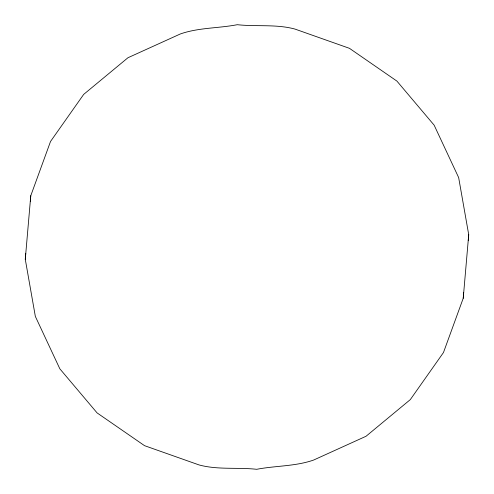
<?xml version="1.0" encoding="UTF-8"?>
<svg xmlns="http://www.w3.org/2000/svg" width="494" height="494" viewBox="0 0 494 494"><rect width="100%" height="100%" fill="white"/><g stroke="black" fill="none" stroke-linecap="round" stroke-linejoin="round"><path stroke-width="0.74" d="M25.28 259.313L30.77 195.735L50.53 141.469L83.684 94.397L127.965 57.73L180.359 33.956C198.539 27.559 218.49 28.343 237.293 24.7C256.38 26.793 276.362 23.978 295.011 29.09L349.456 48.326L396.917 81.102L434.158 125.186L458.654 177.574L468.72 234.687L463.23 298.265L443.47 352.531L410.316 399.603L366.035 436.27L313.641 460.044C295.461 466.441 275.51 465.657 256.707 469.3C237.62 467.207 217.638 470.022 198.989 464.91L144.544 445.674L97.083 412.898L59.842 368.814L35.346 316.426L25.28 259.313L25.744 253.49M30.325 201.361L30.77 195.735M463.23 298.265L463.675 292.639M468.256 240.51L468.72 234.687"/></g></svg>
